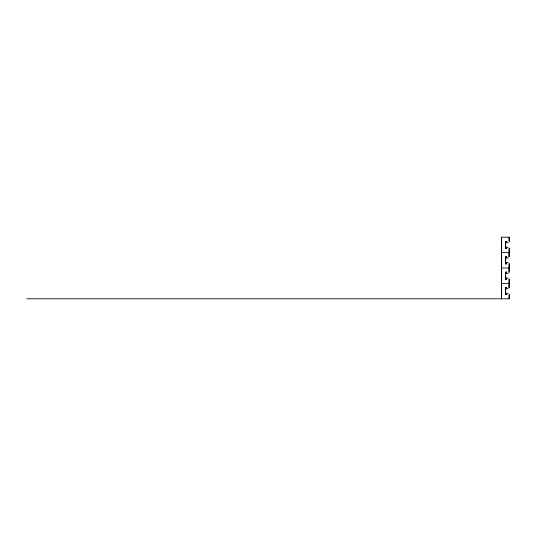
<?xml version="1.0" encoding="UTF-8"?>
<svg xmlns="http://www.w3.org/2000/svg" width="536" height="536" viewBox="0 0 536 536"><rect width="100%" height="100%" fill="white"/><g stroke="black" fill="none" stroke-linecap="round" stroke-linejoin="round"><path stroke-width="0.8" d="M508.175 242.6L506.56 242.6L506.56 241.314M508.175 247.217L506.56 247.217L506.56 248.496M501.455 252.603L509.2 252.603M508.175 257.99L506.56 257.99L506.56 256.711M508.175 262.613L506.56 262.613L506.56 263.893M501.455 268L509.2 268M508.175 273.387L506.56 273.387L506.56 272.107M508.175 278.01L506.56 278.01L506.56 279.29M501.455 283.397L509.2 283.397M508.175 288.783L506.56 288.783L506.56 287.504M508.175 293.4L506.56 293.4L506.56 294.686M26.8 298.793L509.2 298.793L509.2 294.432L509.053 298.793M509.053 237.207L509.2 241.569L509.2 237.207L501.455 237.207L501.455 298.793M506.708 242.6L506.708 241.314L505.535 241.314L505.535 248.496L506.708 248.496L506.708 247.217M506.708 257.99L506.708 256.711L505.535 256.711L505.535 263.893L506.708 263.893L506.708 262.613M506.708 273.387L506.708 272.107L505.535 272.107L505.535 279.29L506.708 279.29L506.708 278.01M506.708 288.783L506.708 287.504L505.535 287.504L505.535 294.686L506.708 294.686L506.708 293.4M505.683 241.314L505.683 248.496M505.683 256.711L505.683 263.893M505.683 272.107L505.683 279.29M505.683 287.504L505.683 294.686M501.596 237.207L501.596 298.793M509.2 248.242L509.053 256.965L509.2 248.242M509.2 263.638L509.053 272.362L509.2 263.638M509.2 279.035L509.053 287.758L509.2 279.035"/></g></svg>
